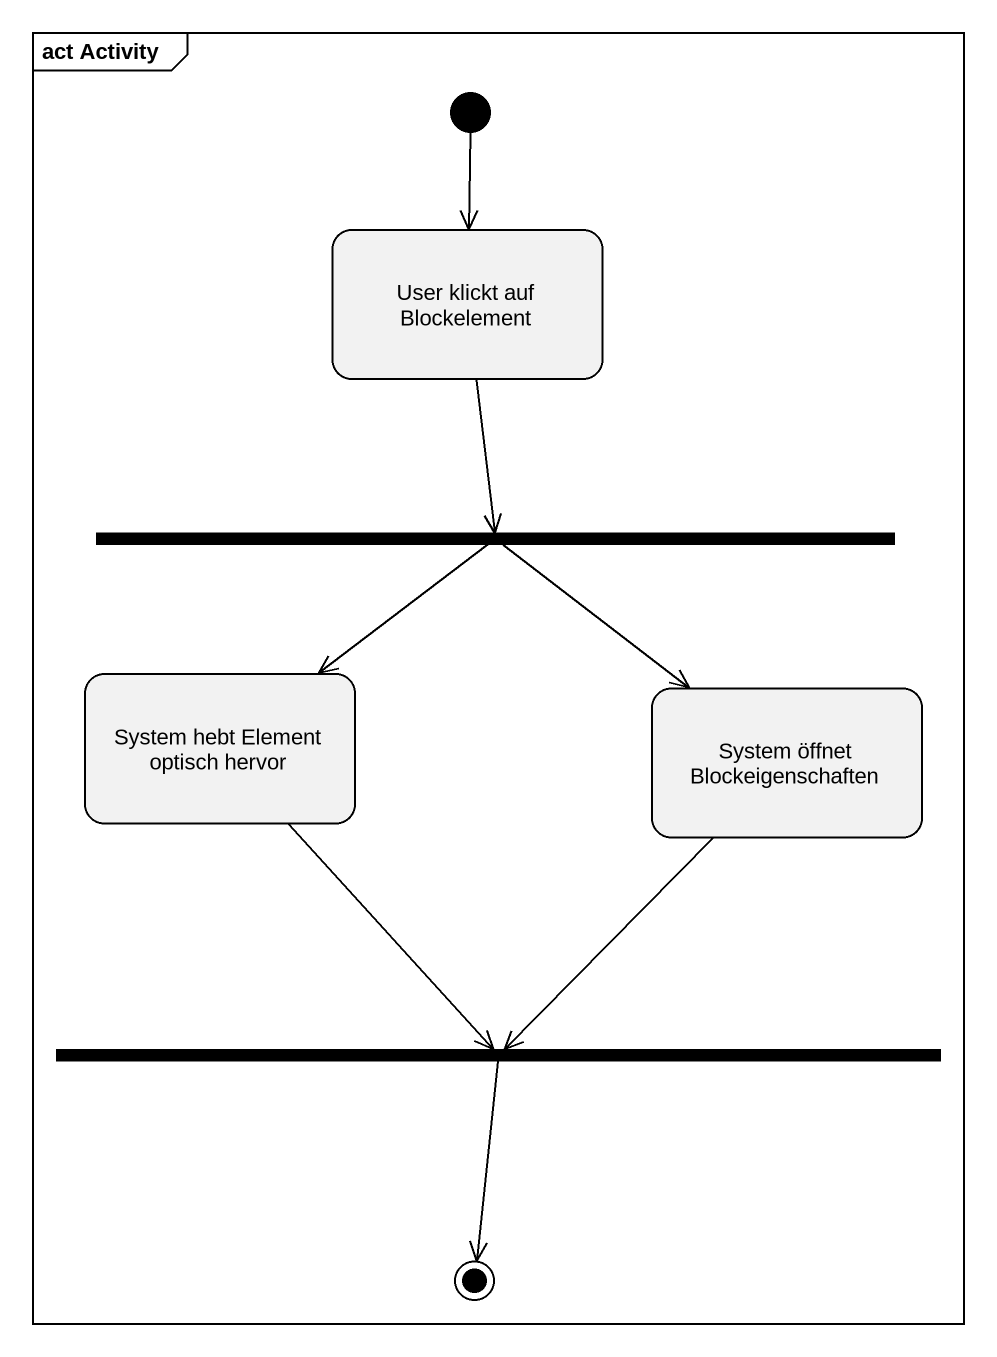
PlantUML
@startuml
mainframe act Activity
hide empty description
state "User klickt auf Blockelement" as User_klickt_auf_Blockelement
state fork1 <<fork>>
state "System hebt Element optisch hervor" as System_hebt_Element_optisch
state "System öffnet Blockeigenschaften" as System_öffnet
state fork2 <<join>>
[*] --> User_klickt_auf_Blockelement
User_klickt_auf_Blockelement --> fork1
fork1 --> System_hebt_Element_optisch
fork1 --> System_öffnet
System_hebt_Element_optisch --> fork2
System_öffnet --> fork2
fork2 --> [*]
@enduml
